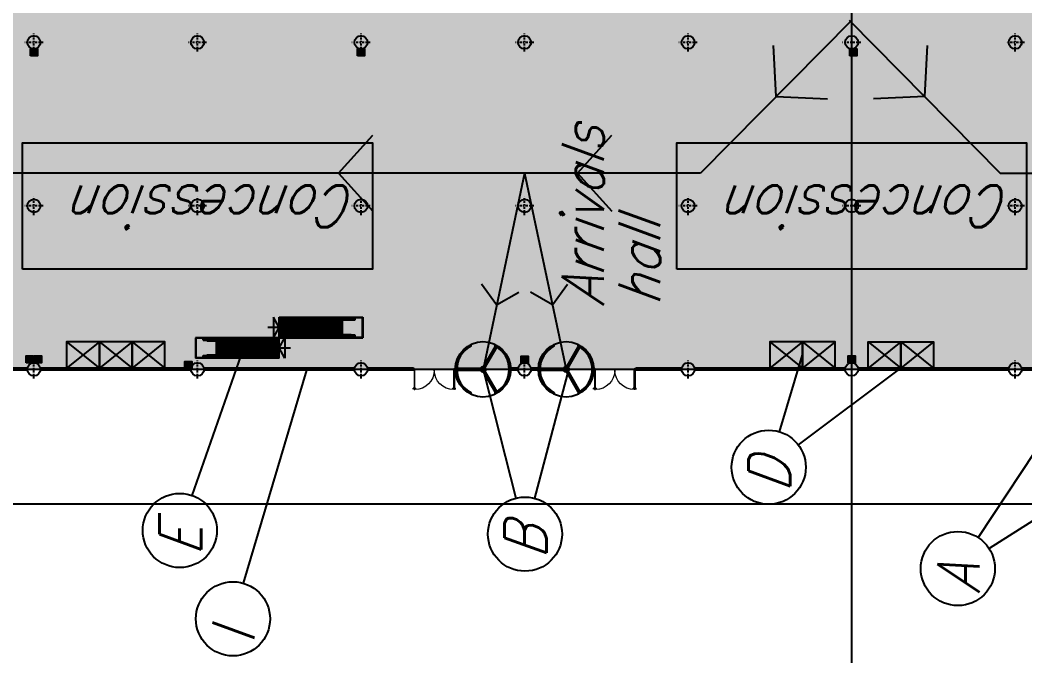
# Model space of a CAD drawing. Header units: millimetres. Extents: x -1 to 12300, y -1929 to 2470.
# Drawn here: x 6172.8 to 6249.6, y -1308.6 to -1260 of the extents above; entities that cross this region are included whole.
import ezdxf

# ---------------------------------------------------------------- set-up
doc = ezdxf.new("R2010")
doc.units = ezdxf.units.MM
doc.linetypes.add('DASHDOTBERNUZ', pattern=[0.8, 0.4, -0.2, 0, -0.2])
doc.layers.get('0').update_dxf_attribs({"color": 250})
for name, color, linetype in [('01C', 250, 'Continuous'), ('01TXT', 250, 'Continuous'), ('01TXTINCENDIext', 7, 'Continuous'), ('01TXTINCENDIman', 7, 'Continuous'), ('01TXTmaterial', 31, 'Continuous'), ('05CPIL', 250, 'Continuous'), ('0autopista', 200, 'Continuous'), ('0Terminal', 250, 'Continuous'), ('espais terminal', 9, 'Continuous'), ('fluxes', 9, 'Continuous')]:
    doc.layers.add(name, color=color, linetype=linetype)
doc.layers.add('_AUXILIAR', color=135, linetype='Continuous', plot=False)
doc.layers.add('TR-AUX-OFICINES', color=9, linetype='Continuous', plot=False)
doc.styles.add('_PEGATINES', font='romans.shx', dxfattribs={"width": 0.9, "oblique": 20})
pattern_1 = [(360, (37.508332, -17.139966), (2e-18, 0.01), [])]

# ---------------------------------------------------------------- blocks, each defined once
blk = doc.blocks.new('A$C17FD4830')
at = {"layer": '01C', "linetype": 'Continuous'}
h = blk.add_hatch(dxfattribs=at)
h.set_pattern_fill('USER', color=256, scale=0.01, pattern_type=0)
h.set_pattern_definition(pattern_1)
h.paths.add_polyline_path([(6.387, 1.366), (6.387, 1.441), (0.575, 1.441), (0.575, 1.366)])
h = blk.add_hatch(dxfattribs=at)
h.set_pattern_fill('USER', color=256, scale=0.01, pattern_type=0)
h.set_pattern_definition(pattern_1)
h.paths.add_polyline_path([(6.387, 0.124), (6.387, 0.199), (0.575, 0.199), (0.575, 0.124)])
for p, q in [((0, 1.565), (0, 1.535)), ((6.387, 1.565), (0, 1.565)), ((0, 1.535), (0, 0)), ((6.387, 1.535), (0.03, 1.535)), ((0.03, 0.03), (0.03, 1.535)), ((0.575, 1.366), (0.575, 1.441)), ((0.575, 1.441), (6.387, 1.441)), ((6.387, 1.366), (0.575, 1.366)), ((0.877, 1.334), (0.89, 1.333)), ((0.884, 1.532), (0.908, 1.535)), ((0.89, 1.333), (0.908, 1.332)), ((0.908, 1.535), (0.908, 1.441)), ((0.908, 1.366), (0.908, 1.332)), ((0.908, 1.332), (1.578, 1.332)), ((1.473, 1.535), (1.473, 1.441)), ((1.473, 1.366), (1.473, 1.332)), ((1.578, 1.332), (1.578, 0.232)), ((1.578, 1.332), (6.004, 1.332)), ((1.578, 1.282), (6.387, 1.282)), ((1.578, 1.232), (6.387, 1.232)), ((1.578, 1.182), (6.387, 1.182)), ((1.578, 1.132), (6.387, 1.132)), ((1.578, 1.082), (6.387, 1.082)), ((1.578, 1.032), (6.387, 1.032)), ((1.578, 0.982), (6.387, 0.982)), ((1.578, 0.932), (6.387, 0.932)), ((1.578, 0.882), (6.387, 0.882)), ((1.578, 0.832), (6.387, 0.832)), ((1.578, 0.782), (6.387, 0.782)), ((6.004, 1.332), (6.387, 1.332)), ((6.387, 0), (0, 0)), ((6.387, 0.03), (0.03, 0.03)), ((0.575, 0.124), (0.575, 0.199)), ((0.575, 0.199), (6.387, 0.199)), ((0.575, 0.124), (6.387, 0.124)), ((0.908, 0.232), (0.877, 0.231)), ((0.908, 0.03), (0.884, 0.033)), ((1.578, 0.232), (0.908, 0.232)), ((0.908, 0.232), (0.908, 0.199)), ((0.908, 0.124), (0.908, 0.03)), ((1.473, 0.199), (1.473, 0.232)), ((1.473, 0.124), (1.473, 0.03)), ((1.578, 0.732), (6.387, 0.732)), ((1.578, 0.682), (6.387, 0.682)), ((1.578, 0.632), (6.387, 0.632)), ((1.578, 0.582), (6.387, 0.582)), ((1.578, 0.532), (6.387, 0.532)), ((1.578, 0.482), (6.387, 0.482)), ((1.578, 0.432), (6.387, 0.432)), ((1.578, 0.382), (6.387, 0.382)), ((1.578, 0.332), (6.387, 0.332)), ((1.578, 0.282), (6.387, 0.282)), ((5.765, 0.232), (1.578, 0.232)), ((1.578, 0.232), (6.387, 0.232)), ((6.387, 0.232), (5.765, 0.232))]:
    blk.add_line(p, q, dxfattribs=at)
at = {"layer": '01C'}
blk.add_line((6.387, 0), (6.387, 1.565), dxfattribs=at)
at = {"layer": '01C', "linetype": 'Continuous'}
for centre, radius, start, end in [((1.266, 1.389), 0.417, 161.6493, 172.8122), ((1.276, 1.457), 0.428, 192.34462, 195.03454), ((0.88, 1.351), 0.0175, 196.56175, 261.27328), ((0.886, 1.514), 0.0175, 96.58431, 160.51509), ((1.266, 0.176), 0.417, 187.1878, 198.3507), ((1.276, 0.108), 0.428, 164.96546, 167.65538), ((0.88, 0.214), 0.0175, 98.72672, 163.43825), ((0.886, 0.051), 0.0175, 199.48491, 263.41569)]:
    blk.add_arc(centre, radius, start, end, dxfattribs=at)
blk = doc.blocks.new('A$C04510C17')
h = blk.add_hatch(color=256)
h.paths.add_polyline_path([(-43, 25), (-86, 25, 0.070486), (-90, 0, 0.070486), (-86, -25), (-43, -25)])
h.paths.add_polyline_path([(43, 25), (65, 62, 0.141677), (22, 87), (0, 50)])
h.paths.add_polyline_path([(-20, 0, 1), (20, 0, 1)])
h.paths.add_polyline_path([(0, -50), (22, -87, 0.141677), (65, -62), (43, -25)])
for p, q in [((-65, 62), (-43, 25)), ((-45, 78), (-22, 38)), ((-22, 87), (0, 50)), ((86, 25), (43, 25)), ((90, 0), (43, 0)), ((-43, -25), (-65, -62)), ((-22, -37), (-45, -78)), ((0, -50), (-22, -87)), ((86, -25), (43, -25))]:
    blk.add_line(p, q)
for points in [[(-415, 799), (-415, 759, 0.592927), (-415, -759), (-415, -799)], [(-400, 806), (-400, 750, 0.6), (-400, -750), (-400, -806)], [(400, -806), (400, -750, 0.6), (400, 750), (400, 806)], [(415, -799), (415, -759, 0.592927), (415, 759), (415, 799)]]:
    blk.add_lwpolyline(points, format="xyb")
for points in [[(-400, 752), (-400, 752), (-393, 761), (-387, 778), (-393, 796), (-400, 805), (-400, 805)], [(-397, 760), (-395, 762), (-390, 778), (-395, 795), (-397, 797)], [(400, 752), (400, 752), (393, 761), (387, 778), (393, 796), (400, 805), (400, 805)], [(397, 760), (395, 762), (390, 778), (395, 795), (397, 797)], [(436, 717), (436, 717), (433, 724), (424, 734), (411, 737), (403, 736), (403, 736)], [(432, 721), (431, 723), (423, 733), (411, 735), (409, 735)], [(-839, -19), (-839, -19), (-844, -13), (-848, 0), (-844, 13), (-839, 19), (-839, 19)], [(-841, -13), (-842, -12), (-846, 0), (-842, 12), (-841, 13)], [(0, -50), (43, -25), (43, 25), (0, 50), (-43, 25), (-43, -25)], [(-400, -752), (-400, -752), (-393, -761), (-387, -778), (-393, -796), (-400, -805), (-400, -805)], [(-397, -760), (-395, -762), (-390, -778), (-395, -795), (-397, -797)], [(400, -752), (400, -752), (393, -761), (387, -778), (393, -796), (400, -805), (400, -805)], [(397, -760), (395, -762), (390, -778), (395, -795), (397, -797)], [(403, -736), (403, -736), (411, -737), (424, -734), (433, -724), (436, -717), (436, -717)], [(409, -735), (411, -735), (423, -733), (431, -723), (432, -721)]]:
    blk.add_lwpolyline(points, close=True)
for points in [[(0, 50), (395, 735), (402, 736), (437, 716), (439, 710), (43, 25)], [(48, 76), (415, 713), (410, 716), (42, 79)], [(-43, 25), (-834, 25), (-839, 20), (-839, -20), (-834, -25), (-43, -25)], [(-90, -3), (-825, -3), (-825, 3), (-90, 3)], [(43, -25), (439, -710), (437, -716), (402, -736), (395, -735), (0, -50)], [(42, -79), (410, -716), (415, -713), (48, -76)]]:
    blk.add_lwpolyline(points)
for radius in [900, 90, 20]:
    blk.add_circle((0, 0), radius)
blk = doc.blocks.new('A$C72F4723C')
at = {"lineweight": 9}
for p, q in [((0, 0.681), (0, 0.653)), ((0.017, 0.678), (0, 0.681)), ((0.017, 0.657), (0, 0.653)), ((0.017, 0.674), (0.017, 0.678)), ((0.02, 0.674), (0.017, 0.674)), ((0.017, 0.661), (0.017, 0.674)), ((0.02, 0.661), (0.017, 0.661)), ((0.017, 0.661), (0.017, 0.657)), ((0.02, 0.674), (0.02, 0.675)), ((0.022, 0.675), (0.02, 0.675)), ((0.02, 0.661), (0.02, 0.674)), ((0.02, 0.661), (0.02, 0.66)), ((0.022, 0.66), (0.02, 0.66)), ((0.025, 0.677), (0.022, 0.677)), ((0.022, 0.675), (0.022, 0.677)), ((0.022, 0.66), (0.022, 0.675)), ((0.022, 0.66), (0.022, 0.657)), ((0.025, 0.657), (0.022, 0.657)), ((0.029, 0.686), (0.025, 0.677)), ((0.025, 0.657), (0.025, 0.677)), ((0.03, 0.649), (0.025, 0.657)), ((0.031, 0.686), (0.029, 0.686)), ((0.03, 0.649), (0.029, 0.686)), ((0.059, 0.686), (0.06, 0.686)), ((0.06, 0.649), (0.06, 0.686)), ((0.06, 0.686), (0.064, 0.677)), ((0.06, 0.649), (0.064, 0.657)), ((0.064, 0.657), (0.064, 0.677)), ((0.064, 0.677), (0.067, 0.677)), ((0.064, 0.657), (0.067, 0.657)), ((0.067, 0.675), (0.067, 0.677)), ((0.067, 0.66), (0.067, 0.675)), ((0.067, 0.675), (0.07, 0.675)), ((0.067, 0.66), (0.067, 0.657)), ((0.067, 0.66), (0.07, 0.66)), ((0.07, 0.674), (0.07, 0.675)), ((0.07, 0.661), (0.07, 0.674)), ((0.07, 0.674), (0.073, 0.674)), ((0.07, 0.661), (0.07, 0.66)), ((0.07, 0.661), (0.072, 0.661)), ((0.072, 0.661), (0.073, 0.674)), ((0.072, 0.661), (0.072, 0.657)), ((0.072, 0.657), (0.089, 0.653)), ((0.073, 0.678), (0.089, 0.681)), ((0.073, 0.674), (0.073, 0.678)), ((0.089, 0.681), (0.089, 0.653)), ((1.288, 0.681), (1.288, 0.653)), ((1.305, 0.678), (1.288, 0.681)), ((1.305, 0.657), (1.288, 0.653)), ((1.305, 0.674), (1.305, 0.678)), ((1.308, 0.674), (1.305, 0.674)), ((1.305, 0.661), (1.305, 0.674)), ((1.308, 0.661), (1.305, 0.661)), ((1.305, 0.661), (1.305, 0.657)), ((1.308, 0.674), (1.308, 0.675)), ((1.31, 0.675), (1.308, 0.675)), ((1.308, 0.661), (1.308, 0.674)), ((1.308, 0.661), (1.308, 0.66)), ((1.31, 0.66), (1.308, 0.66)), ((1.313, 0.677), (1.31, 0.677)), ((1.31, 0.675), (1.31, 0.677)), ((1.31, 0.66), (1.31, 0.675)), ((1.31, 0.66), (1.31, 0.657)), ((1.313, 0.657), (1.31, 0.657)), ((1.317, 0.686), (1.313, 0.677)), ((1.313, 0.657), (1.313, 0.677)), ((1.318, 0.649), (1.313, 0.657)), ((1.319, 0.686), (1.317, 0.686)), ((1.318, 0.649), (1.317, 0.686)), ((1.347, 0.686), (1.348, 0.686)), ((1.348, 0.649), (1.348, 0.686)), ((1.348, 0.686), (1.352, 0.677)), ((1.348, 0.649), (1.352, 0.657)), ((1.352, 0.657), (1.352, 0.677)), ((1.352, 0.677), (1.355, 0.677)), ((1.352, 0.657), (1.355, 0.657)), ((1.355, 0.675), (1.355, 0.677)), ((1.355, 0.66), (1.355, 0.675)), ((1.355, 0.675), (1.358, 0.675)), ((1.355, 0.66), (1.355, 0.657)), ((1.355, 0.66), (1.358, 0.66)), ((1.358, 0.674), (1.358, 0.675)), ((1.358, 0.661), (1.358, 0.674)), ((1.358, 0.674), (1.361, 0.674)), ((1.358, 0.661), (1.358, 0.66)), ((1.358, 0.661), (1.36, 0.661)), ((1.36, 0.661), (1.361, 0.674)), ((1.36, 0.661), (1.36, 0.657)), ((1.36, 0.657), (1.377, 0.653)), ((1.361, 0.678), (1.377, 0.681)), ((1.361, 0.674), (1.361, 0.678)), ((1.377, 0.681), (1.377, 0.653)), ((0.031, 0.649), (0.03, 0.649)), ((0.058, 0.649), (0.06, 0.649)), ((1.319, 0.649), (1.318, 0.649)), ((1.346, 0.649), (1.348, 0.649))]:
    blk.add_line(p, q, dxfattribs=at)
at = {"lineweight": 9, "ltscale": 0.3}
for points in [[(0.059, 0.07), (0.031, 0.07), (0.031, 0.7), (0.059, 0.7)], [(1.319, 0.07), (1.347, 0.07), (1.347, 0.7), (1.319, 0.7)], [(0.027, 0.07), (0.027, 0.042), (0.034, 0.042), (0.034, 0), (0.006, 0), (0.006, 0.07)], [(1.35, 0.07), (1.35, 0.042), (1.343, 0.042), (1.343, 0), (1.371, 0), (1.371, 0.07)]]:
    blk.add_lwpolyline(points, close=True, dxfattribs=at)
for centre, start, end in [((0.059, 0.07), 0, 90), ((1.319, 0.07), 90, 180)]:
    blk.add_arc(centre, 0.63, start, end, dxfattribs=at)
blk = doc.blocks.new('A$C6EEB7F1F')
at = {"ltscale": 0.3}
blk.add_blockref('A$C72F4723C', (0, 0), dxfattribs=at)
blk = doc.blocks.new('rotativa')
at = {"layer": '01C', "xscale": 0.002352941176470219, "yscale": 0.002352941176470219, "zscale": 0.002352941176470219}
for p in [(5.329, -0.099), (11.682, -0.099)]:
    blk.add_blockref('A$C04510C17', p, dxfattribs=at)
at = {"layer": '01C', "xscale": -2.352941176470218, "yscale": 2.352941176470218, "zscale": 2.352941176470218, "rotation": 180}
for p in [(-0.015, 0), (13.785, 0)]:
    blk.add_blockref('A$C6EEB7F1F', p, dxfattribs=at)
blk = doc.blocks.new('_PIL0')
at = {"color": 3, "linetype": 'DASHDOTBERNUZ', "ltscale": 0.4}
for p, q in [((0.7, 0), (-0.7, 0)), ((0, -0.7), (0, 0.7))]:
    blk.add_line(p, q, dxfattribs=at)
blk.add_circle((0, 0), 0.5)
blk = doc.blocks.new('A$C39DC0D00')
at = {"layer": '01TXTINCENDIext'}
h = blk.add_hatch(color=7, dxfattribs=at)
h.dxf.hatch_style = 1
h.paths.add_polyline_path([(0.527, 0.537), (0, 0.537), (0, 0), (0.527, 0)])
h.paths.add_polyline_path([(0.51, 0.505), (0.51, 0.031, -0.414214), (0.496, 0.017), (0.031, 0.017, -0.414214), (0.017, 0.031), (0.017, 0.505, -0.414214), (0.031, 0.52), (0.496, 0.52, -0.414214)], flags=16)
h.paths.add_polyline_path([(0.355, 0.446), (0.339, 0.444), (0.335, 0.447), (0.331, 0.45), (0.324, 0.449), (0.316, 0.446), (0.311, 0.449), (0.31, 0.452), (0.292, 0.454), (0.275, 0.453), (0.271, 0.452), (0.271, 0.447), (0.268, 0.446), (0.268, 0.442), (0.275, 0.439), (0.277, 0.428), (0.284, 0.418, -0.120407), (0.329, 0.397, -0.22624), (0.334, 0.387), (0.334, 0.051, -0.414214), (0.32, 0.037), (0.207, 0.037, -0.414214), (0.192, 0.051), (0.192, 0.079), (0.169, 0.079), (0.166, 0.082), (0.166, 0.1), (0.172, 0.103), (0.172, 0.112), (0.17, 0.115), (0.17, 0.136), (0.172, 0.137), (0.172, 0.143), (0.167, 0.169), (0.16, 0.187), (0.141, 0.237), (0.128, 0.271), (0.121, 0.29), (0.116, 0.312), (0.112, 0.331), (0.112, 0.352), (0.115, 0.376), (0.118, 0.387), (0.126, 0.402), (0.137, 0.417), (0.148, 0.426), (0.163, 0.435), (0.178, 0.443), (0.197, 0.45), (0.218, 0.456), (0.236, 0.457), (0.248, 0.457), (0.248, 0.464), (0.277, 0.482), (0.308, 0.493), (0.331, 0.499), (0.333, 0.493), (0.324, 0.491), (0.286, 0.472), (0.283, 0.465), (0.293, 0.465), (0.311, 0.463), (0.328, 0.46), (0.348, 0.454), (0.353, 0.449)], flags=0)
h.paths.add_polyline_path([(0.252, 0.444), (0.252, 0.442), (0.249, 0.442), (0.246, 0.439), (0.246, 0.428), (0.238, 0.418, 0.110621), (0.197, 0.397, 0.22624), (0.192, 0.387), (0.192, 0.099), (0.188, 0.099), (0.185, 0.105), (0.185, 0.113), (0.187, 0.115), (0.187, 0.136), (0.185, 0.137), (0.184, 0.153), (0.181, 0.172), (0.172, 0.196), (0.16, 0.226), (0.144, 0.266), (0.131, 0.302), (0.125, 0.328), (0.125, 0.353), (0.127, 0.37), (0.133, 0.388), (0.144, 0.406), (0.162, 0.421), (0.182, 0.432), (0.205, 0.441), (0.219, 0.444)], flags=0)
h = blk.add_hatch(color=10, dxfattribs=at)
h.paths.add_polyline_path([(0.51, 0.505, 0.414214), (0.496, 0.52), (0.031, 0.52, 0.414214), (0.017, 0.505), (0.017, 0.031, 0.414214), (0.031, 0.017), (0.496, 0.017, 0.414214), (0.51, 0.031)])
h.paths.add_polyline_path([(0.116, 0.312), (0.112, 0.331), (0.112, 0.352), (0.115, 0.376), (0.118, 0.387), (0.126, 0.402), (0.137, 0.417), (0.148, 0.426), (0.163, 0.435), (0.178, 0.443), (0.197, 0.45), (0.218, 0.456), (0.236, 0.457), (0.248, 0.457), (0.248, 0.464), (0.277, 0.482), (0.308, 0.493), (0.331, 0.499), (0.333, 0.493), (0.324, 0.491), (0.286, 0.472), (0.283, 0.465), (0.293, 0.465), (0.311, 0.463), (0.328, 0.46), (0.348, 0.454), (0.353, 0.449), (0.355, 0.446), (0.339, 0.444), (0.335, 0.447), (0.331, 0.45), (0.324, 0.449), (0.316, 0.446), (0.311, 0.449), (0.31, 0.452), (0.292, 0.454), (0.275, 0.453), (0.271, 0.452), (0.271, 0.447), (0.268, 0.446), (0.268, 0.442), (0.275, 0.439), (0.277, 0.428), (0.284, 0.418, -0.120407), (0.329, 0.397, -0.22624), (0.334, 0.387), (0.334, 0.051, -0.414214), (0.32, 0.037), (0.207, 0.037, -0.414214), (0.192, 0.051), (0.192, 0.079), (0.169, 0.079), (0.166, 0.082), (0.166, 0.1), (0.172, 0.103), (0.172, 0.112), (0.17, 0.115), (0.17, 0.136), (0.172, 0.137), (0.172, 0.143), (0.167, 0.169), (0.16, 0.187), (0.141, 0.237), (0.128, 0.271), (0.121, 0.29)], flags=16)
h.paths.add_polyline_path([(0.125, 0.328), (0.125, 0.353), (0.127, 0.37), (0.133, 0.388), (0.144, 0.406), (0.162, 0.421), (0.182, 0.432), (0.205, 0.441), (0.219, 0.444), (0.252, 0.444), (0.252, 0.442), (0.249, 0.442), (0.246, 0.439), (0.246, 0.428), (0.238, 0.418, 0.110621), (0.197, 0.397, 0.22624), (0.192, 0.387), (0.192, 0.099), (0.188, 0.099), (0.185, 0.105), (0.185, 0.113), (0.187, 0.115), (0.187, 0.136), (0.185, 0.137), (0.184, 0.153), (0.181, 0.172), (0.172, 0.196), (0.16, 0.226), (0.144, 0.266), (0.131, 0.302)], flags=0)
h.paths.add_polyline_path([(0.192, 0.387, -0.22624), (0.197, 0.397, -0.110621), (0.238, 0.418), (0.246, 0.428), (0.246, 0.439), (0.249, 0.442), (0.252, 0.442), (0.252, 0.444), (0.219, 0.444), (0.205, 0.441), (0.182, 0.432), (0.162, 0.421), (0.144, 0.406), (0.133, 0.388), (0.127, 0.37), (0.125, 0.353), (0.125, 0.328), (0.131, 0.302), (0.144, 0.266), (0.16, 0.226), (0.172, 0.196), (0.181, 0.172), (0.184, 0.153), (0.185, 0.137), (0.187, 0.136), (0.187, 0.115), (0.185, 0.113), (0.185, 0.105), (0.188, 0.099), (0.192, 0.099)], flags=0)
h = blk.add_hatch(color=255, dxfattribs=at)
h.paths.add_polyline_path([(0.334, 0.387, 0.22624), (0.329, 0.397, 0.120407), (0.284, 0.418), (0.277, 0.428), (0.275, 0.439), (0.268, 0.442), (0.268, 0.446), (0.271, 0.447), (0.271, 0.452), (0.275, 0.453), (0.292, 0.454), (0.31, 0.452), (0.311, 0.449), (0.316, 0.446), (0.324, 0.449), (0.331, 0.45), (0.335, 0.447), (0.339, 0.444), (0.355, 0.446), (0.353, 0.449), (0.348, 0.454), (0.328, 0.46), (0.311, 0.463), (0.293, 0.465), (0.283, 0.465), (0.286, 0.472), (0.324, 0.491), (0.333, 0.493), (0.331, 0.499), (0.308, 0.493), (0.277, 0.482), (0.248, 0.464), (0.248, 0.457), (0.236, 0.457), (0.218, 0.456), (0.197, 0.45), (0.178, 0.443), (0.163, 0.435), (0.148, 0.426), (0.137, 0.417), (0.126, 0.402), (0.118, 0.387), (0.115, 0.376), (0.112, 0.352), (0.112, 0.331), (0.116, 0.312), (0.121, 0.29), (0.128, 0.271), (0.141, 0.237), (0.16, 0.187), (0.167, 0.169), (0.172, 0.143), (0.172, 0.137), (0.17, 0.136), (0.17, 0.115), (0.172, 0.112), (0.172, 0.103), (0.166, 0.1), (0.166, 0.082), (0.169, 0.079), (0.192, 0.079), (0.192, 0.051, 0.414214), (0.207, 0.037), (0.32, 0.037, 0.414214), (0.334, 0.051)])
h.paths.add_polyline_path([(0.192, 0.099), (0.188, 0.099), (0.185, 0.105), (0.185, 0.113), (0.187, 0.115), (0.187, 0.136), (0.185, 0.137), (0.184, 0.153), (0.181, 0.172), (0.172, 0.196), (0.16, 0.226), (0.144, 0.266), (0.131, 0.302), (0.125, 0.328), (0.125, 0.353), (0.127, 0.37), (0.133, 0.388), (0.144, 0.406), (0.162, 0.421), (0.182, 0.432), (0.205, 0.441), (0.219, 0.444), (0.252, 0.444), (0.252, 0.442), (0.249, 0.442), (0.246, 0.439), (0.246, 0.428), (0.238, 0.418, 0.110621), (0.197, 0.397, 0.22624), (0.192, 0.387)], flags=16)
blk.add_hatch(color=10, dxfattribs=at).paths.add_polyline_path([(0.192, 0.387, -0.22624), (0.197, 0.397, -0.110621), (0.238, 0.418), (0.246, 0.428), (0.246, 0.439), (0.249, 0.442), (0.252, 0.442), (0.252, 0.444), (0.219, 0.444), (0.205, 0.441), (0.182, 0.432), (0.162, 0.421), (0.144, 0.406), (0.133, 0.388), (0.127, 0.37), (0.125, 0.353), (0.125, 0.328), (0.131, 0.302), (0.144, 0.266), (0.16, 0.226), (0.172, 0.196), (0.181, 0.172), (0.184, 0.153), (0.185, 0.137), (0.187, 0.136), (0.187, 0.115), (0.185, 0.113), (0.185, 0.105), (0.188, 0.099), (0.192, 0.099)])
at = {"layer": '01TXTINCENDIext', "color": 255}
for p, q in [((0.017, 0.031), (0.017, 0.505)), ((0.031, 0.52), (0.496, 0.52)), ((0.496, 0.017), (0.031, 0.017)), ((0.51, 0.505), (0.51, 0.031))]:
    blk.add_line(p, q, dxfattribs=at)
at = {"layer": '01TXTINCENDIext', "color": 7}
blk.add_lwpolyline([(0, 0.537), (0.527, 0.537), (0.527, 0), (0, 0)], close=True, dxfattribs=at)
at = {"layer": '01TXTINCENDIext', "color": 255}
for points in [[(0.284, 0.418), (0.277, 0.428), (0.275, 0.439), (0.268, 0.442), (0.268, 0.446), (0.271, 0.447), (0.271, 0.452), (0.275, 0.453), (0.292, 0.454), (0.31, 0.452), (0.311, 0.449), (0.316, 0.446), (0.324, 0.449), (0.331, 0.45), (0.335, 0.447), (0.339, 0.444), (0.355, 0.446), (0.353, 0.449), (0.348, 0.454), (0.328, 0.46), (0.311, 0.463), (0.293, 0.465), (0.283, 0.465), (0.286, 0.472), (0.324, 0.491), (0.333, 0.493), (0.331, 0.499), (0.308, 0.493), (0.277, 0.482), (0.248, 0.464), (0.248, 0.457), (0.236, 0.457), (0.218, 0.456), (0.197, 0.45), (0.178, 0.443), (0.163, 0.435), (0.148, 0.426), (0.137, 0.417), (0.126, 0.402), (0.118, 0.387), (0.115, 0.376), (0.112, 0.352), (0.112, 0.331), (0.116, 0.312), (0.121, 0.29), (0.128, 0.271), (0.141, 0.237), (0.16, 0.187), (0.167, 0.169), (0.172, 0.143), (0.172, 0.137), (0.17, 0.136), (0.17, 0.115), (0.172, 0.112), (0.172, 0.103), (0.166, 0.1), (0.166, 0.082), (0.169, 0.079), (0.192, 0.079)], [(0.192, 0.099), (0.188, 0.099), (0.185, 0.105), (0.185, 0.113), (0.187, 0.115), (0.187, 0.136), (0.185, 0.137), (0.184, 0.153), (0.181, 0.172), (0.172, 0.196), (0.16, 0.226), (0.144, 0.266), (0.131, 0.302), (0.125, 0.328), (0.125, 0.353), (0.127, 0.37), (0.133, 0.388), (0.144, 0.406), (0.162, 0.421), (0.182, 0.432), (0.205, 0.441), (0.219, 0.444), (0.252, 0.444), (0.252, 0.442), (0.249, 0.442), (0.246, 0.439), (0.246, 0.428), (0.238, 0.418)], [(0.192, 0.387), (0.192, 0.099)]]:
    blk.add_lwpolyline(points, dxfattribs=at)
blk.add_lwpolyline([(0.192, 0.079), (0.192, 0.051, 0.414214), (0.207, 0.037), (0.32, 0.037, 0.414214), (0.334, 0.051), (0.334, 0.387)], format="xyb", dxfattribs=at)
for centre, radius, start, end in [((0.031, 0.505), 0.0144, 90, 180), ((0.031, 0.031), 0.0144, 180, 270), ((0.205, 0.387), 0.0128, 129.00802, 180), ((0.263, 0.315), 0.105, 103.75823, 129.00802), ((0.263, 0.315), 0.105, 50.99198, 78.4551), ((0.321, 0.387), 0.0128, 0, 50.99198), ((0.496, 0.505), 0.0144, 0, 90), ((0.496, 0.031), 0.0144, 270, 0)]:
    blk.add_arc(centre, radius, start, end, dxfattribs=at)
blk = doc.blocks.new('MANGERA')
at = {"layer": '01TXTINCENDIext'}
h = blk.add_hatch(color=7, dxfattribs=at)
h.dxf.hatch_style = 1
h.paths.add_polyline_path([(0.527, 0.537), (0, 0.537), (0, 0), (0.527, 0)])
h.paths.add_polyline_path([(0.031, 0.52), (0.496, 0.52, -0.414214), (0.51, 0.505), (0.51, 0.031, -0.414214), (0.496, 0.017), (0.031, 0.017, -0.414214), (0.017, 0.031), (0.017, 0.505, -0.414214)], flags=16)
h.paths.add_polyline_path([(0.101, 0.49), (0.105, 0.49), (0.105, 0.204), (0.101, 0.204)], flags=0)
h.paths.add_polyline_path([(0.147, 0.477), (0.147, 0.179, -1), (0.119, 0.179), (0.119, 0.477, -1)], flags=0)
h.paths.add_polyline_path([(0.186, 0.477), (0.186, 0.203, -1), (0.158, 0.203), (0.158, 0.477, -1)], flags=0)
h.paths.add_polyline_path([(0.224, 0.477), (0.224, 0.203, -1), (0.196, 0.203), (0.196, 0.477, -1)], flags=0)
h.paths.add_polyline_path([(0.262, 0.477), (0.262, 0.203, -1), (0.234, 0.203), (0.234, 0.477, -1)], flags=0)
h.paths.add_polyline_path([(0.3, 0.477), (0.3, 0.203, -1), (0.272, 0.203), (0.272, 0.477, -1)], flags=0)
h.paths.add_polyline_path([(0.311, 0.49), (0.315, 0.49), (0.315, 0.352), (0.367, 0.352, -25.210419), (0.367, 0.345), (0.315, 0.345), (0.315, 0.204), (0.311, 0.204)], flags=0)
h.paths.add_polyline_path([(0.114, 0.157), (0.152, 0.157), (0.152, 0.148), (0.114, 0.148)], flags=0)
h.paths.add_polyline_path([(0.403, 0.381), (0.403, 0.352), (0.373, 0.352, -0.36031)], flags=0)
h.paths.add_polyline_path([(0.118, 0.147), (0.148, 0.147), (0.148, 0.118), (0.118, 0.118)], flags=0)
h.paths.add_polyline_path([(0.373, 0.345), (0.403, 0.345), (0.403, 0.316, -0.36031)], flags=0)
h.paths.add_polyline_path([(0.409, 0.381, -0.36031), (0.438, 0.352), (0.409, 0.352)], flags=0)
h.paths.add_polyline_path([(0.113, 0.115), (0.153, 0.115), (0.153, 0.106), (0.113, 0.106)], flags=0)
h.paths.add_polyline_path([(0.409, 0.345), (0.438, 0.345, -0.36031), (0.409, 0.316)], flags=0)
h.paths.add_polyline_path([(0.118, 0.101), (0.148, 0.101), (0.143, 0.066), (0.125, 0.066)], flags=0)
h.paths.add_polyline_path([(0.127, 0.063), (0.139, 0.063), (0.139, 0.053), (0.127, 0.053)], flags=0)
h = blk.add_hatch(color=10, dxfattribs=at)
h.paths.add_polyline_path([(0.031, 0.52, 0.414214), (0.017, 0.505), (0.017, 0.031, 0.414214), (0.031, 0.017), (0.496, 0.017, 0.414214), (0.51, 0.031), (0.51, 0.505, 0.414214), (0.496, 0.52)])
h.paths.add_polyline_path([(0.367, 0.345), (0.315, 0.345), (0.315, 0.204), (0.311, 0.204), (0.311, 0.49), (0.315, 0.49), (0.315, 0.352), (0.367, 0.352, -25.210419)], flags=16)
h.paths.add_polyline_path([(0.409, 0.381, -0.36031), (0.438, 0.352), (0.409, 0.352)], flags=0)
h.paths.add_polyline_path([(0.403, 0.381), (0.403, 0.352), (0.373, 0.352, -0.36031)], flags=0)
h.paths.add_polyline_path([(0.438, 0.345, -0.36031), (0.409, 0.316), (0.409, 0.345)], flags=0)
h.paths.add_polyline_path([(0.403, 0.345), (0.403, 0.316, -0.36031), (0.373, 0.345)], flags=0)
h.paths.add_polyline_path([(0.3, 0.203, -1), (0.272, 0.203), (0.272, 0.477, -1), (0.3, 0.477)], flags=16)
h.paths.add_polyline_path([(0.262, 0.203, -1), (0.234, 0.203), (0.234, 0.477, -1), (0.262, 0.477)], flags=16)
h.paths.add_polyline_path([(0.224, 0.203, -1), (0.196, 0.203), (0.196, 0.477, -1), (0.224, 0.477)], flags=16)
h.paths.add_polyline_path([(0.186, 0.203, -1), (0.158, 0.203), (0.158, 0.477, -1), (0.186, 0.477)], flags=16)
h.paths.add_polyline_path([(0.147, 0.179, -1), (0.119, 0.179), (0.119, 0.477, -1), (0.147, 0.477)], flags=16)
h.paths.add_polyline_path([(0.105, 0.204), (0.101, 0.204), (0.101, 0.49), (0.105, 0.49)], flags=16)
h.paths.add_polyline_path([(0.152, 0.157), (0.152, 0.148), (0.114, 0.148), (0.114, 0.157)], flags=16)
h.paths.add_polyline_path([(0.148, 0.147), (0.148, 0.118), (0.118, 0.118), (0.118, 0.147)], flags=16)
h.paths.add_polyline_path([(0.153, 0.115), (0.153, 0.106), (0.113, 0.106), (0.113, 0.115)], flags=16)
h.paths.add_polyline_path([(0.148, 0.101), (0.143, 0.066), (0.125, 0.066), (0.118, 0.101)], flags=16)
h.paths.add_polyline_path([(0.139, 0.063), (0.139, 0.053), (0.127, 0.053), (0.127, 0.063)], flags=16)
h = blk.add_hatch(color=7, dxfattribs=at)
h.dxf.hatch_style = 1
h.paths.add_polyline_path([(0.147, 0.477, 1), (0.119, 0.477), (0.119, 0.179, 1), (0.147, 0.179)])
h.paths.add_polyline_path([(0.186, 0.477, 1), (0.158, 0.477), (0.158, 0.203, 1), (0.186, 0.203)])
h.paths.add_polyline_path([(0.224, 0.477, 1), (0.196, 0.477), (0.196, 0.203, 1), (0.224, 0.203)])
h.paths.add_polyline_path([(0.262, 0.477, 1), (0.234, 0.477), (0.234, 0.203, 1), (0.262, 0.203)])
h.paths.add_polyline_path([(0.3, 0.477, 1), (0.272, 0.477), (0.272, 0.203, 1), (0.3, 0.203)])
h.paths.add_polyline_path([(0.105, 0.49), (0.101, 0.49), (0.101, 0.204), (0.105, 0.204)])
h.paths.add_polyline_path([(0.315, 0.49), (0.311, 0.49), (0.311, 0.204), (0.315, 0.204)])
h.paths.add_polyline_path([(0.367, 0.352), (0.315, 0.352), (0.315, 0.345), (0.367, 0.345, 25.210419)])
h.paths.add_polyline_path([(0.373, 0.345), (0.403, 0.345), (0.403, 0.316, -0.36031)], flags=16)
h.paths.add_polyline_path([(0.373, 0.352, -0.36031), (0.403, 0.381), (0.403, 0.352)], flags=16)
h.paths.add_polyline_path([(0.409, 0.345), (0.438, 0.345, -0.36031), (0.409, 0.316)], flags=16)
h.paths.add_polyline_path([(0.409, 0.352), (0.409, 0.381, -0.36031), (0.438, 0.352)], flags=16)
h.paths.add_polyline_path([(0.152, 0.157), (0.114, 0.157), (0.114, 0.148), (0.152, 0.148)])
h.paths.add_polyline_path([(0.148, 0.147), (0.118, 0.147), (0.118, 0.118), (0.148, 0.118)])
h.paths.add_polyline_path([(0.153, 0.115), (0.113, 0.115), (0.113, 0.106), (0.153, 0.106)])
h.paths.add_polyline_path([(0.148, 0.101), (0.118, 0.101), (0.125, 0.066), (0.143, 0.066)])
h.paths.add_polyline_path([(0.139, 0.063), (0.127, 0.063), (0.127, 0.053), (0.139, 0.053)])
at = {"layer": '01TXTINCENDIext', "color": 255}
for p, q in [((0.017, 0.031), (0.017, 0.505)), ((0.031, 0.52), (0.496, 0.52)), ((0.496, 0.017), (0.031, 0.017)), ((0.367, 0.352), (0.315, 0.352)), ((0.367, 0.345), (0.315, 0.345)), ((0.403, 0.352), (0.373, 0.352)), ((0.403, 0.345), (0.373, 0.345)), ((0.403, 0.381), (0.403, 0.352)), ((0.403, 0.345), (0.403, 0.316)), ((0.409, 0.381), (0.409, 0.352)), ((0.438, 0.352), (0.409, 0.352)), ((0.409, 0.345), (0.409, 0.316)), ((0.438, 0.345), (0.409, 0.345)), ((0.51, 0.505), (0.51, 0.031))]:
    blk.add_line(p, q, dxfattribs=at)
at = {"layer": '01TXTINCENDIext', "color": 7}
blk.add_lwpolyline([(0, 0.537), (0.527, 0.537), (0.527, 0), (0, 0)], close=True, dxfattribs=at)
at = {"layer": '01TXTINCENDIext', "color": 255}
for points in [[(0.101, 0.49), (0.105, 0.49), (0.105, 0.204), (0.101, 0.204)], [(0.113, 0.115), (0.153, 0.115), (0.153, 0.106), (0.113, 0.106)], [(0.114, 0.157), (0.152, 0.157), (0.152, 0.148), (0.114, 0.148)], [(0.118, 0.147), (0.148, 0.147), (0.148, 0.118), (0.118, 0.118)], [(0.118, 0.101), (0.148, 0.101), (0.143, 0.066), (0.125, 0.066)], [(0.127, 0.063), (0.139, 0.063), (0.139, 0.053), (0.127, 0.053)], [(0.311, 0.49), (0.315, 0.49), (0.315, 0.204), (0.311, 0.204)]]:
    blk.add_lwpolyline(points, close=True, dxfattribs=at)
for points in [[(0.119, 0.179), (0.119, 0.477)], [(0.147, 0.477), (0.147, 0.179)], [(0.158, 0.203), (0.158, 0.477)], [(0.186, 0.477), (0.186, 0.203)], [(0.196, 0.203), (0.196, 0.477)], [(0.224, 0.477), (0.224, 0.203)], [(0.234, 0.203), (0.234, 0.477)], [(0.262, 0.477), (0.262, 0.203)], [(0.272, 0.203), (0.272, 0.477)], [(0.3, 0.477), (0.3, 0.203)]]:
    blk.add_lwpolyline(points, dxfattribs=at)
for centre, radius, start, end in [((0.031, 0.505), 0.0144, 90, 180), ((0.031, 0.031), 0.0144, 180, 270), ((0.133, 0.477), 0.0139, 0, 180), ((0.133, 0.179), 0.0139, 180, 0), ((0.172, 0.477), 0.0139, 0, 180), ((0.172, 0.203), 0.0139, 180, 0), ((0.21, 0.477), 0.0139, 0, 180), ((0.21, 0.203), 0.0139, 180, 0), ((0.248, 0.477), 0.0139, 0, 180), ((0.248, 0.203), 0.0139, 180, 0), ((0.286, 0.477), 0.0139, 0, 180), ((0.286, 0.203), 0.0139, 180, 0), ((0.406, 0.348), 0.0384, 184.54302, 175.45698), ((0.406, 0.348), 0.0325, 95.37079, 174.62921), ((0.406, 0.348), 0.0325, 185.37079, 264.62921), ((0.406, 0.348), 0.0325, 5.37079, 84.62921), ((0.406, 0.348), 0.0325, 275.37079, 354.62921), ((0.496, 0.505), 0.0144, 0, 90), ((0.496, 0.031), 0.0144, 270, 0)]:
    blk.add_arc(centre, radius, start, end, dxfattribs=at)
blk = doc.blocks.new('PULSADOR')
at = {"layer": '01TXTINCENDIext'}
h = blk.add_hatch(color=10, dxfattribs=at)
h.paths.add_polyline_path([(0.527, 0.537), (0, 0.537), (0, 0), (0.527, 0)])
h.paths.add_polyline_path([(0.031, 0.52), (0.496, 0.52, -0.414214), (0.51, 0.505), (0.51, 0.031, -0.414214), (0.496, 0.017), (0.031, 0.017, -0.414214), (0.017, 0.031), (0.017, 0.505, -0.414214)], flags=16)
h.paths.add_polyline_path([(0.434, 0.268, -1), (0.094, 0.268, -1)], flags=0)
h.paths.add_polyline_path([(0.339, 0.268, -1), (0.189, 0.268, -1)], flags=0)
h = blk.add_hatch(color=7, dxfattribs=at)
h.dxf.hatch_style = 1
h.paths.add_polyline_path([(0.51, 0.505, 0.414214), (0.496, 0.52), (0.031, 0.52, 0.414214), (0.017, 0.505), (0.017, 0.031, 0.414214), (0.031, 0.017), (0.496, 0.017, 0.414214), (0.51, 0.031)])
h.paths.add_polyline_path([(0.434, 0.268, -1), (0.094, 0.268, -1)], flags=16)
h.paths.add_polyline_path([(0.339, 0.268, -1), (0.189, 0.268, -1)], flags=0)
h = blk.add_hatch(color=7, dxfattribs=at)
h.dxf.hatch_style = 1
h.paths.add_polyline_path([(0.339, 0.268, 1), (0.189, 0.268, 1)])
at = {"layer": '01TXTINCENDIext', "color": 255}
for p, q in [((0.017, 0.031), (0.017, 0.505)), ((0.496, 0.017), (0.031, 0.017)), ((0.51, 0.505), (0.51, 0.031))]:
    blk.add_line(p, q, dxfattribs=at)
at = {"layer": '01TXTINCENDIext', "color": 7}
blk.add_lwpolyline([(0, 0.537), (0.527, 0.537), (0.527, 0), (0, 0)], close=True, dxfattribs=at)
for radius in [0.17, 0.075]:
    blk.add_circle((0.264, 0.268), radius, dxfattribs=at)
at = {"layer": '01TXTINCENDIext', "color": 255}
for centre, start, end in [((0.031, 0.505), 90, 180), ((0.031, 0.031), 180, 270), ((0.496, 0.505), 0, 90), ((0.496, 0.031), 270, 0)]:
    blk.add_arc(centre, 0.0144, start, end, dxfattribs=at)

msp = doc.modelspace()

# ---------------------------------------------------------------- hatches: boundary and pattern name
at = {"layer": 'espais terminal'}
h = msp.add_hatch(color=40, dxfattribs=at)
h.dxf.hatch_style = 1
h.paths.add_polyline_path([(6136.39, -1256.731), (6136.39, -1286.731), (6336.29, -1286.731), (6336.39, -1256.731)])

# ---------------------------------------------------------------- linework, layer by layer
at = {"layer": '01C'}
for p, q in [((6192.639, -1283.526), (6192.209, -1282.744)), ((6192.209, -1282.744), (6192.209, -1284.309)), ((6192.708, -1283.526), (6191.757, -1283.526)), ((6192.209, -1284.309), (6192.639, -1283.526)), ((6176.39, -1284.632), (6178.89, -1286.632)), ((6178.89, -1284.632), (6176.39, -1286.632)), ((6178.89, -1284.632), (6181.39, -1286.632)), ((6181.39, -1284.632), (6178.89, -1286.632)), ((6181.39, -1284.632), (6183.89, -1286.632)), ((6183.89, -1284.632), (6181.39, -1286.632)), ((6192.639, -1285.091), (6193.069, -1284.309)), ((6193.069, -1284.309), (6193.069, -1285.874)), ((6230.14, -1284.632), (6232.64, -1286.632)), ((6232.64, -1284.632), (6230.14, -1286.632)), ((6232.64, -1284.632), (6235.14, -1286.632)), ((6235.14, -1284.632), (6232.64, -1286.632)), ((6237.64, -1284.632), (6240.14, -1286.632)), ((6240.14, -1284.632), (6237.64, -1286.632)), ((6240.14, -1284.632), (6242.64, -1286.632)), ((6242.64, -1284.632), (6240.14, -1286.632)), ((6193.069, -1285.874), (6192.639, -1285.091)), ((6192.639, -1285.091), (6193.499, -1285.091))]:
    msp.add_line(p, q, dxfattribs=at)
for points in [[(6173.016, -1279.061), (6173.016, -1269.401), (6199.764, -1269.401), (6199.764, -1279.061)], [(6223.016, -1279.061), (6223.016, -1269.401), (6249.764, -1269.401), (6249.764, -1279.061)], [(6176.39, -1286.632), (6178.89, -1286.632), (6178.89, -1284.632), (6176.39, -1284.632)], [(6178.89, -1286.632), (6181.39, -1286.632), (6181.39, -1284.632), (6178.89, -1284.632)], [(6181.39, -1286.632), (6183.89, -1286.632), (6183.89, -1284.632), (6181.39, -1284.632)], [(6230.14, -1286.632), (6232.64, -1286.632), (6232.64, -1284.632), (6230.14, -1284.632)], [(6232.64, -1286.632), (6235.14, -1286.632), (6235.14, -1284.632), (6232.64, -1284.632)], [(6240.14, -1286.632), (6237.64, -1286.632), (6237.64, -1284.632), (6240.14, -1284.632)], [(6242.64, -1286.632), (6240.14, -1286.632), (6240.14, -1284.632), (6242.64, -1284.632)]]:
    msp.add_lwpolyline(points, close=True, dxfattribs=at)
at = {"layer": '01TXTmaterial'}
for p, q in [((6185.977, -1296.374), (6189.733, -1285.675)), ((6230.868, -1291.501), (6232.64, -1285.632)), ((6189.911, -1303.088), (6194.757, -1286.797)), ((6208.265, -1286.937), (6210.722, -1296.578)), ((6214.77, -1286.672), (6212.147, -1296.585)), ((6232.315, -1292.512), (6240.14, -1286.632)), ((6254.49, -1286.797), (6246.066, -1299.593)), ((6268.29, -1286.797), (6246.898, -1300.437))]:
    msp.add_line(p, q, dxfattribs=at)
for centre in [(6230.049, -1294.214), (6185.039, -1299.048), (6211.423, -1299.325), (6244.508, -1301.961), (6189.103, -1305.805)]:
    msp.add_circle(centre, 2.834, dxfattribs=at)
at = {"layer": '0autopista'}
msp.add_line((5948.39, -1297), (6524.39, -1297), dxfattribs=at)
at = {"layer": '0Terminal'}
for p, q in [((6173.4, -1286.632), (6169.896, -1286.632)), ((6173.395, -1286.797), (6169.896, -1286.797)), ((6185.9, -1286.632), (6174.38, -1286.632)), ((6185.895, -1286.797), (6174.386, -1286.797)), ((6198.4, -1286.632), (6186.88, -1286.632)), ((6198.395, -1286.797), (6186.886, -1286.797)), ((6202.884, -1286.632), (6199.38, -1286.632)), ((6202.884, -1286.797), (6199.386, -1286.797)), ((6210.9, -1286.632), (6210.329, -1286.632)), ((6210.895, -1286.797), (6210.33, -1286.797)), ((6212.451, -1286.632), (6211.88, -1286.632)), ((6212.45, -1286.797), (6211.886, -1286.797)), ((6223.4, -1286.632), (6219.896, -1286.632)), ((6223.395, -1286.797), (6219.896, -1286.797)), ((6235.9, -1286.632), (6224.38, -1286.632)), ((6235.895, -1286.797), (6224.386, -1286.797)), ((6248.4, -1286.632), (6236.88, -1286.632)), ((6248.395, -1286.797), (6236.886, -1286.797)), ((6252.884, -1286.632), (6249.38, -1286.632)), ((6252.884, -1286.797), (6249.386, -1286.797))]:
    msp.add_line(p, q, dxfattribs=at)
at = {"layer": '_AUXILIAR'}
for p in [(6236.39, -1156.362), (6236.39, -1191.362)]:
    msp.add_xline(p, (0, 1), dxfattribs=at)
at = {"layer": 'fluxes', "color": 26}
for p, q in [((6236.39, -1260.03), (6224.842, -1271.731)), ((6236.202, -1260.03), (6247.751, -1271.731)), ((6230.616, -1265.88), (6230.403, -1261.964)), ((6241.976, -1265.88), (6242.19, -1261.964)), ((6230.616, -1265.88), (6234.535, -1266.042)), ((6241.976, -1265.88), (6238.057, -1266.042)), ((6197.16, -1271.731), (6199.798, -1268.828)), ((6215.435, -1271.731), (6218.072, -1268.828)), ((6224.842, -1271.731), (6161.39, -1271.731)), ((6197.16, -1271.731), (6199.798, -1274.634)), ((6211.39, -1271.731), (6208.214, -1286.731)), ((6211.39, -1271.731), (6214.567, -1286.731)), ((6215.435, -1271.731), (6218.072, -1274.634)), ((6247.751, -1271.731), (6311.202, -1271.731)), ((6209.256, -1281.811), (6208.109, -1280.221)), ((6209.256, -1281.811), (6210.949, -1280.822)), ((6213.525, -1281.811), (6211.832, -1280.822)), ((6213.525, -1281.811), (6214.672, -1280.221))]:
    msp.add_line(p, q, dxfattribs=at)
at = {"layer": 'TR-AUX-OFICINES'}
msp.add_lwpolyline([(6136.39, -1286.731), (6136.39, -1256.731), (6336.39, -1256.731), (6336.29, -1286.731)], close=True, dxfattribs=at)

# ---------------------------------------------------------------- block references
at = {"layer": '01C', "xscale": -1, "rotation": 6.530775920055021e-11}
msp.add_blockref('A$C17FD4830', (6199.026, -1284.309), dxfattribs=at)
at = {"layer": '01C'}
for name, p in [('A$C17FD4830', (6186.251, -1285.874)), ('rotativa', (6202.884, -1286.632))]:
    msp.add_blockref(name, p, dxfattribs=at)
at = {"layer": '01TXTINCENDIext', "rotation": 90}
for p in [(6174.159, -1262.758), (6199.159, -1262.758), (6236.777, -1262.752), (6185.958, -1286.649), (6211.658, -1286.248), (6236.659, -1286.231)]:
    msp.add_blockref('A$C39DC0D00', p, dxfattribs=at)
at = {"layer": '01TXTINCENDIman', "rotation": 90}
for name, p in [('MANGERA', (6173.845, -1286.231)), ('PULSADOR', (6174.482, -1286.231))]:
    msp.add_blockref(name, p, dxfattribs=at)
at = {"layer": '05CPIL'}
for p in [(6173.89, -1261.731), (6186.39, -1261.731), (6198.89, -1261.731), (6211.39, -1261.731), (6223.89, -1261.731), (6236.39, -1261.731), (6248.89, -1261.731), (6173.89, -1274.231), (6186.39, -1274.231), (6198.89, -1274.231), (6211.39, -1274.231), (6223.89, -1274.231), (6236.39, -1274.231), (6248.89, -1274.231), (6173.89, -1286.731), (6186.39, -1286.731), (6198.89, -1286.731), (6211.39, -1286.731), (6223.89, -1286.731), (6236.39, -1286.731), (6248.89, -1286.731)]:
    msp.add_blockref('_PIL0', p, dxfattribs=at)

# ---------------------------------------------------------------- texts
at = {"layer": '01TXT', "style": '_PEGATINES', "oblique": 20, "width": 0.9}
for s, rotation, p in [('Arrivals', 90, (6217.45, -1281.915)), ('Concession', 180, (6198.599, -1272.665)), ('Concession', 180, (6248.599, -1272.665)), ('hall', 90, (6221.761, -1281.915))]:
    msp.add_text(s, height=3.2, rotation=rotation, dxfattribs=at).set_placement(p)
at = {"layer": '01TXTmaterial', "style": '_PEGATINES', "oblique": 20, "width": 0.9}
for s, p in [('D', (6231.694, -1296.151)), ('E', (6186.683, -1300.985)), ('B', (6213.067, -1301.261)), ('A', (6246.153, -1303.898)), ('I', (6190.748, -1307.742))]:
    msp.add_text(s, height=3.2, rotation=90, dxfattribs=at).set_placement(p)

doc.saveas('drawing.dxf')
